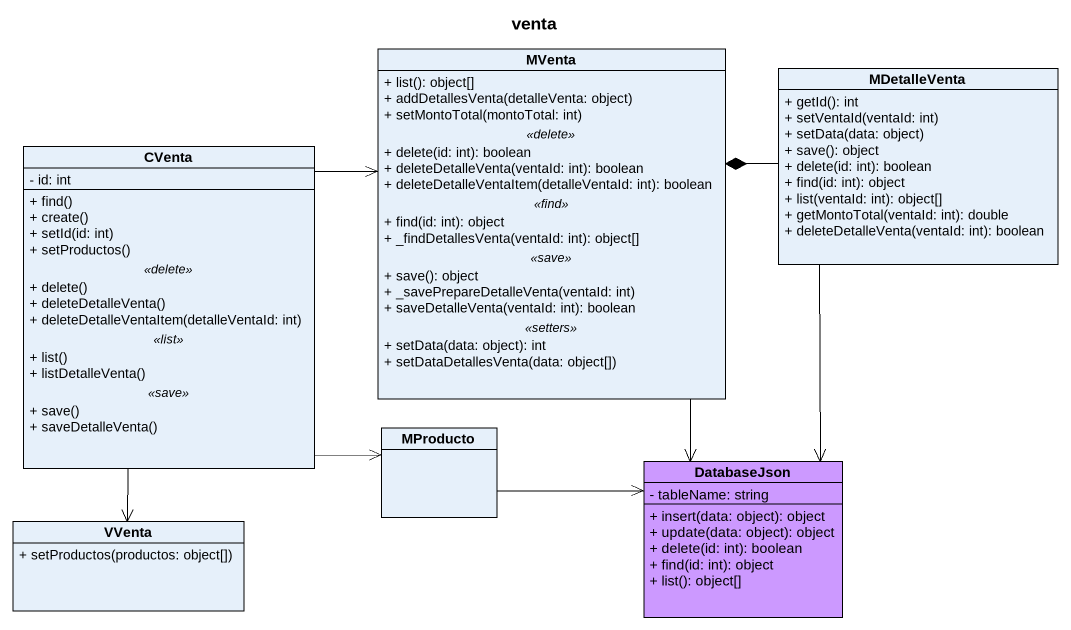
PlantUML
@startuml
title venta
hide circle
hide empty members
skinparam classAttributeIconSize 0
class MVenta {
  + list(): object[]
  + addDetallesVenta(detalleVenta: object)
  + setMontoTotal(montoTotal: int)
  .. <<delete>> ..
  + delete(id: int): boolean
  + deleteDetalleVenta(ventaId: int): boolean
  + deleteDetalleVentaItem(detalleVentaId: int): boolean
  .. <<find>> ..
  + find(id: int): object
  + _findDetallesVenta(ventaId: int): object[]
  .. <<save>> ..
  + save(): object
  + _savePrepareDetalleVenta(ventaId: int)
  + saveDetalleVenta(ventaId: int): boolean
  .. <<setters>> ..
  + setData(data: object): int
  + setDataDetallesVenta(data: object[])
}
class MDetalleVenta {
  + getId(): int
  + setVentaId(ventaId: int)
  + setData(data: object)
  + save(): object
  + delete(id: int): boolean
  + find(id: int): object
  + list(ventaId: int): object[]
  + getMontoTotal(ventaId: int): double
  + deleteDetalleVenta(ventaId: int): boolean
}
class CVenta {
  - id: int
  --
  + find()
  + create()
  + setId(id: int)
  + setProductos()
  .. <<delete>> ..
  + delete()
  + deleteDetalleVenta()
  + deleteDetalleVentaItem(detalleVentaId: int)
  .. <<list>> ..
  + list()
  + listDetalleVenta()
  .. <<save>> ..
  + save()
  + saveDetalleVenta()
}
class MProducto
class DatabaseJson #CC99FF {
  - tableName: string
  + insert(data: object): object
  + update(data: object): object
  + delete(id: int): boolean
  + find(id: int): object
  + list(): object[]
}
class VVenta {
  + setProductos(productos: object[])
}
MVenta --> DatabaseJson
MDetalleVenta -left-* MVenta
MDetalleVenta --> DatabaseJson
CVenta -right-> MVenta
CVenta --> MProducto
CVenta --> VVenta
MProducto -right-> DatabaseJson
@enduml
